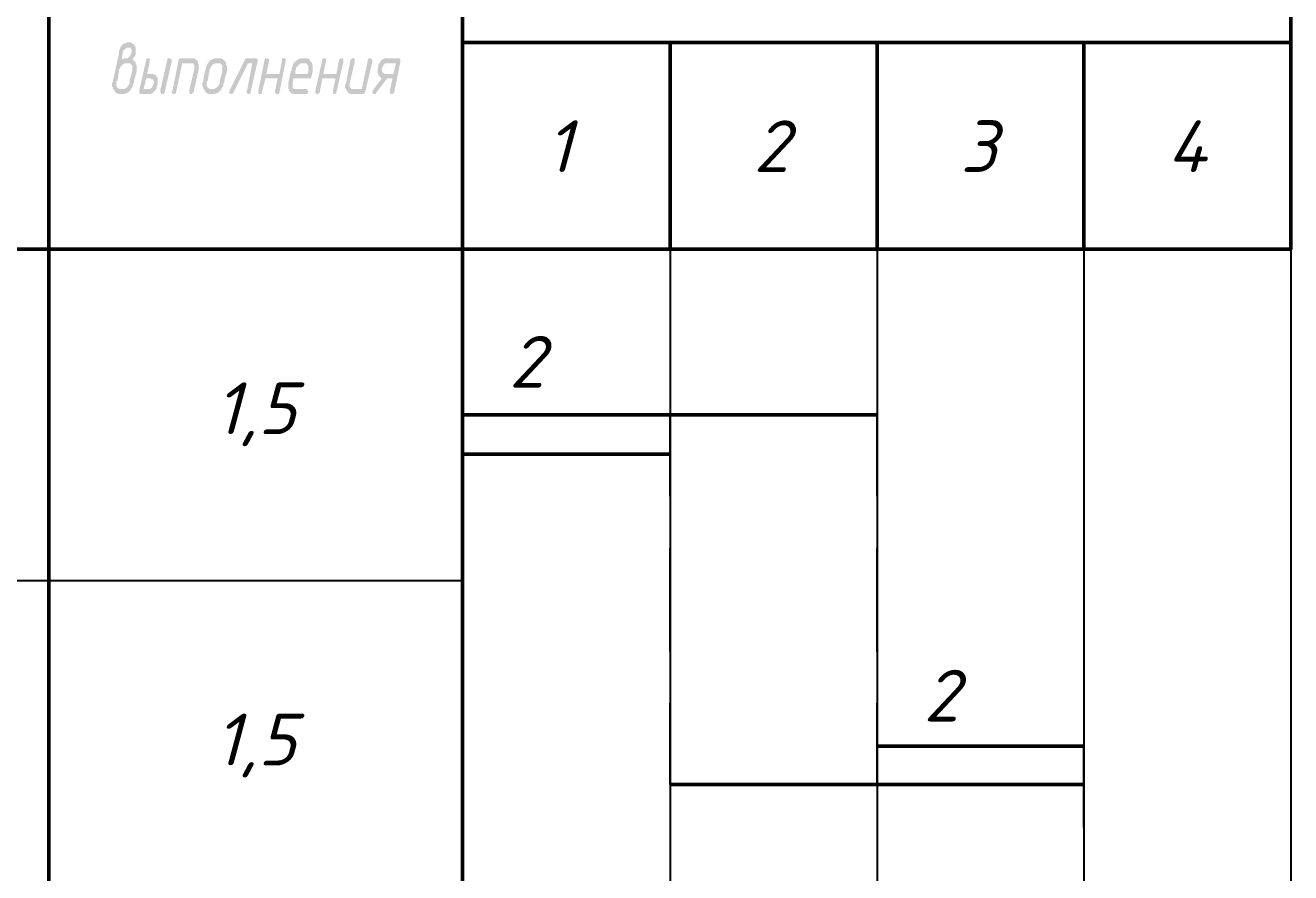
# Model space of a CAD drawing. Header units: millimetres. Extents: x 2279 to 5236, y 896 to 2828.
# Drawn here: x 4576.6 to 4637.7, y 2130.8 to 2171.7 of the extents above; entities that cross this region are included whole.
import ezdxf

# ---------------------------------------------------------------- set-up
doc = ezdxf.new("R2010")
doc.units = ezdxf.units.MM
for name, color, linetype in [('PDF _!!ОСНОВНАЯ', 7, 'Continuous'), ('PDF _!!ТОНКАЯ', 7, 'Continuous'), ('PDF _Текст', 7, 'Continuous')]:
    doc.layers.add(name, color=color, linetype=linetype)
doc.styles.add('PDF ISOCPEUR Italic', font='isocpeui.ttf')

msp = doc.modelspace()

# ---------------------------------------------------------------- hatches: boundary and pattern name
at = {"layer": 'PDF _!!ТОНКАЯ', "transparency": 33554559}
h = msp.add_hatch(color=256, dxfattribs=at)
h.paths.add_polyline_path([(4581.266, 2170.034), (4581.266, 2170.034), (4581.308, 2170.076), (4581.35, 2170.076), (4581.393, 2170.118), (4581.393, 2170.118), (4581.435, 2170.118), (4581.477, 2170.118), (4581.477, 2170.118), (4581.52, 2170.118), (4581.562, 2170.118), (4581.562, 2170.118), (4581.604, 2170.161), (4581.604, 2170.161), (4581.647, 2170.203), (4581.647, 2170.245), (4581.689, 2170.245), (4581.689, 2170.288), (4581.731, 2170.33), (4581.731, 2170.372), (4581.731, 2170.372), (4581.731, 2170.415), (4581.774, 2170.457), (4581.774, 2170.457), (4581.731, 2170.499), (4581.731, 2170.542), (4581.731, 2170.542), (4581.731, 2170.584), (4581.689, 2170.584), (4581.689, 2170.626), (4581.647, 2170.626), (4581.604, 2170.626), (4581.604, 2170.626), (4581.562, 2170.626), (4581.52, 2170.626), (4581.52, 2170.626), (4581.477, 2170.584), (4581.435, 2170.584), (4581.435, 2170.584), (4581.393, 2170.542), (4581.393, 2170.542), (4581.35, 2170.499), (4581.35, 2170.457), (4581.35, 2170.415), (4581.35, 2170.415), (4581.308, 2170.372)], flags=0)
h.paths.add_polyline_path([(4581.139, 2170.372), (4581.139, 2170.415), (4581.139, 2170.457), (4581.139, 2170.499), (4581.181, 2170.542), (4581.181, 2170.584), (4581.181, 2170.626), (4581.223, 2170.626), (4581.223, 2170.669), (4581.266, 2170.711), (4581.266, 2170.711), (4581.266, 2170.753), (4581.308, 2170.753), (4581.308, 2170.796), (4581.35, 2170.796), (4581.35, 2170.796), (4581.393, 2170.838), (4581.435, 2170.838), (4581.435, 2170.838), (4581.477, 2170.838), (4581.52, 2170.88), (4581.562, 2170.88), (4581.562, 2170.88), (4581.604, 2170.88), (4581.647, 2170.88), (4581.689, 2170.88), (4581.689, 2170.88), (4581.731, 2170.88), (4581.774, 2170.838), (4581.774, 2170.838), (4581.816, 2170.796), (4581.858, 2170.796), (4581.858, 2170.753), (4581.858, 2170.753), (4581.901, 2170.711), (4581.901, 2170.711), (4581.943, 2170.669), (4581.943, 2170.626), (4581.943, 2170.584), (4581.943, 2170.584), (4581.943, 2170.542), (4581.943, 2170.499), (4581.943, 2170.499), (4581.943, 2170.457), (4581.943, 2170.415), (4581.943, 2170.372), (4581.943, 2170.33), (4581.943, 2170.288), (4581.901, 2170.245), (4581.901, 2170.245), (4581.901, 2170.203), (4581.858, 2170.161), (4581.858, 2170.161), (4581.816, 2170.118), (4581.816, 2170.076), (4581.774, 2170.076), (4581.774, 2170.076), (4581.816, 2170.034), (4581.816, 2170.034), (4581.858, 2169.991), (4581.858, 2169.991), (4581.901, 2169.949), (4581.901, 2169.949), (4581.943, 2169.907), (4581.943, 2169.864), (4581.943, 2169.864), (4581.943, 2169.822), (4581.985, 2169.78), (4581.985, 2169.737), (4581.985, 2169.695), (4581.985, 2169.652), (4581.985, 2169.652), (4581.985, 2169.61), (4581.985, 2169.568), (4581.985, 2169.525), (4581.985, 2169.483), (4581.858, 2169.017), (4581.858, 2168.975), (4581.858, 2168.933), (4581.816, 2168.89), (4581.816, 2168.848), (4581.816, 2168.806), (4581.774, 2168.763), (4581.774, 2168.721), (4581.774, 2168.679), (4581.731, 2168.679), (4581.731, 2168.636), (4581.731, 2168.594), (4581.689, 2168.594), (4581.689, 2168.552), (4581.647, 2168.552), (4581.647, 2168.509), (4581.604, 2168.509), (4581.604, 2168.467), (4581.562, 2168.467), (4581.562, 2168.467), (4581.52, 2168.425), (4581.477, 2168.425), (4581.477, 2168.425), (4581.435, 2168.425), (4581.393, 2168.382), (4581.393, 2168.382), (4581.35, 2168.382), (4581.308, 2168.382), (4581.266, 2168.382), (4581.223, 2168.382), (4581.223, 2168.382), (4581.181, 2168.382), (4581.139, 2168.382), (4581.139, 2168.382), (4581.096, 2168.382), (4581.054, 2168.425), (4581.054, 2168.425), (4581.012, 2168.425), (4580.969, 2168.467), (4580.969, 2168.467), (4580.927, 2168.509), (4580.927, 2168.509), (4580.927, 2168.552), (4580.885, 2168.594), (4580.885, 2168.594), (4580.842, 2168.636), (4580.842, 2168.679), (4580.842, 2168.721), (4580.842, 2168.721), (4580.8, 2168.763), (4580.8, 2168.806), (4580.8, 2168.848), (4580.8, 2168.848), (4580.8, 2168.89), (4580.8, 2168.933), (4580.842, 2168.975), (4580.842, 2169.017)], flags=0)
h.paths.add_polyline_path([(4581.647, 2169.017), (4581.774, 2169.483), (4581.774, 2169.525), (4581.774, 2169.568), (4581.774, 2169.61), (4581.774, 2169.652), (4581.774, 2169.695), (4581.774, 2169.695), (4581.774, 2169.737), (4581.774, 2169.78), (4581.731, 2169.78), (4581.731, 2169.822), (4581.689, 2169.822), (4581.689, 2169.864), (4581.647, 2169.864), (4581.604, 2169.864), (4581.604, 2169.864), (4581.562, 2169.864), (4581.52, 2169.864), (4581.52, 2169.864), (4581.477, 2169.864), (4581.435, 2169.864), (4581.393, 2169.864), (4581.393, 2169.864), (4581.35, 2169.822), (4581.35, 2169.822), (4581.308, 2169.822), (4581.308, 2169.78), (4581.266, 2169.78), (4581.266, 2169.737), (4581.223, 2169.737), (4581.223, 2169.695), (4581.181, 2169.652), (4581.181, 2169.652), (4581.181, 2169.61), (4581.139, 2169.568), (4581.139, 2169.525), (4581.139, 2169.483), (4581.054, 2169.017), (4581.012, 2168.975), (4581.012, 2168.933), (4581.012, 2168.89), (4581.012, 2168.848), (4581.012, 2168.806), (4581.012, 2168.806), (4581.012, 2168.763), (4581.054, 2168.721), (4581.054, 2168.721), (4581.054, 2168.679), (4581.096, 2168.679), (4581.096, 2168.679), (4581.139, 2168.636), (4581.181, 2168.636), (4581.223, 2168.636), (4581.223, 2168.636), (4581.266, 2168.636), (4581.308, 2168.636), (4581.308, 2168.636), (4581.35, 2168.636), (4581.393, 2168.636), (4581.435, 2168.636), (4581.435, 2168.679), (4581.477, 2168.679), (4581.477, 2168.679), (4581.52, 2168.721), (4581.52, 2168.721), (4581.562, 2168.763), (4581.562, 2168.763), (4581.604, 2168.806), (4581.604, 2168.848), (4581.604, 2168.848), (4581.647, 2168.89), (4581.647, 2168.933), (4581.647, 2168.975), (4581.647, 2169.017)], flags=0)
h = msp.add_hatch(color=256, dxfattribs=at)
h.paths.add_polyline_path([(4582.197, 2168.382), (4582.197, 2168.382), (4582.155, 2168.382), (4582.155, 2168.425), (4582.112, 2168.425), (4582.112, 2168.467), (4582.112, 2168.509), (4582.112, 2168.552), (4582.112, 2168.552), (4582.451, 2170.034), (4582.451, 2170.076), (4582.451, 2170.076), (4582.493, 2170.118), (4582.493, 2170.118), (4582.536, 2170.118), (4582.578, 2170.118), (4582.578, 2170.118), (4582.62, 2170.076), (4582.62, 2170.076), (4582.62, 2170.034), (4582.62, 2169.991), (4582.62, 2169.949), (4582.62, 2169.949), (4582.493, 2169.356), (4582.705, 2169.356), (4582.747, 2169.356), (4582.747, 2169.356), (4582.79, 2169.356), (4582.832, 2169.356), (4582.832, 2169.314), (4582.874, 2169.314), (4582.917, 2169.314), (4582.917, 2169.271), (4582.917, 2169.271), (4582.959, 2169.229), (4582.959, 2169.187), (4583.001, 2169.187), (4583.001, 2169.144), (4583.001, 2169.102), (4583.001, 2169.06), (4583.001, 2169.017), (4583.001, 2168.975), (4583.001, 2168.975), (4583.001, 2168.933), (4583.001, 2168.89), (4583.001, 2168.89), (4583.001, 2168.848), (4583.001, 2168.806), (4582.959, 2168.763), (4582.959, 2168.721), (4582.959, 2168.679), (4582.959, 2168.636), (4582.917, 2168.594), (4582.917, 2168.594), (4582.874, 2168.552), (4582.874, 2168.552), (4582.832, 2168.509), (4582.832, 2168.509), (4582.832, 2168.467), (4582.79, 2168.467), (4582.747, 2168.425), (4582.747, 2168.425), (4582.705, 2168.425), (4582.705, 2168.425), (4582.663, 2168.382), (4582.62, 2168.382), (4582.578, 2168.382), (4582.578, 2168.382), (4582.536, 2168.382), (4582.493, 2168.382)], flags=0)
h.paths.add_polyline_path([(4582.663, 2169.144), (4582.451, 2169.144), (4582.324, 2168.636), (4582.536, 2168.636), (4582.578, 2168.636), (4582.62, 2168.636), (4582.62, 2168.636), (4582.663, 2168.636), (4582.663, 2168.679), (4582.705, 2168.679), (4582.747, 2168.721), (4582.747, 2168.721), (4582.747, 2168.763), (4582.79, 2168.806), (4582.79, 2168.806), (4582.79, 2168.848), (4582.79, 2168.89), (4582.832, 2168.89), (4582.832, 2168.933), (4582.832, 2168.975), (4582.832, 2169.017), (4582.79, 2169.017), (4582.79, 2169.06), (4582.79, 2169.102), (4582.747, 2169.102), (4582.747, 2169.102), (4582.705, 2169.102), (4582.663, 2169.144), (4582.663, 2169.144)], flags=0)
h.paths.add_polyline_path([(4583.467, 2170.034), (4583.467, 2170.076), (4583.509, 2170.076), (4583.509, 2170.118), (4583.552, 2170.118), (4583.552, 2170.118), (4583.594, 2170.118), (4583.636, 2170.118), (4583.636, 2170.076), (4583.636, 2170.076), (4583.679, 2170.034), (4583.679, 2169.991), (4583.679, 2169.949), (4583.679, 2169.949), (4583.34, 2168.467), (4583.34, 2168.425), (4583.298, 2168.425), (4583.298, 2168.382), (4583.255, 2168.382), (4583.255, 2168.382), (4583.213, 2168.382), (4583.171, 2168.382), (4583.171, 2168.425), (4583.171, 2168.425), (4583.128, 2168.467), (4583.128, 2168.509), (4583.128, 2168.552), (4583.128, 2168.552)], flags=0)
for points in [[(4584.017, 2170.034), (4584.017, 2170.076), (4584.06, 2170.076), (4584.06, 2170.118), (4584.102, 2170.118), (4584.102, 2170.118), (4584.652, 2170.118), (4584.695, 2170.118), (4584.737, 2170.118), (4584.737, 2170.118), (4584.779, 2170.118), (4584.822, 2170.076), (4584.822, 2170.076), (4584.864, 2170.034), (4584.906, 2170.034), (4584.906, 2170.034), (4584.906, 2169.991), (4584.949, 2169.949), (4584.949, 2169.907), (4584.949, 2169.907), (4584.949, 2169.864), (4584.991, 2169.822), (4584.991, 2169.78), (4584.991, 2169.737), (4584.991, 2169.737), (4584.991, 2169.695), (4584.991, 2169.652), (4584.991, 2169.61), (4584.737, 2168.467), (4584.695, 2168.425), (4584.695, 2168.425), (4584.652, 2168.382), (4584.652, 2168.382), (4584.61, 2168.382), (4584.61, 2168.382), (4584.568, 2168.382), (4584.568, 2168.425), (4584.525, 2168.425), (4584.525, 2168.467), (4584.525, 2168.509), (4584.525, 2168.552), (4584.525, 2168.552), (4584.779, 2169.61), (4584.779, 2169.652), (4584.779, 2169.695), (4584.779, 2169.737), (4584.779, 2169.737), (4584.779, 2169.78), (4584.737, 2169.822), (4584.737, 2169.822), (4584.737, 2169.864), (4584.695, 2169.864), (4584.652, 2169.864), (4584.61, 2169.864), (4584.61, 2169.864), (4584.187, 2169.864), (4583.89, 2168.467), (4583.89, 2168.425), (4583.848, 2168.425), (4583.848, 2168.382), (4583.806, 2168.382), (4583.806, 2168.382), (4583.763, 2168.382), (4583.763, 2168.382), (4583.721, 2168.425), (4583.721, 2168.425), (4583.679, 2168.467), (4583.679, 2168.509), (4583.721, 2168.552), (4583.721, 2168.552)], [(4587.701, 2170.118), (4587.743, 2170.118), (4587.785, 2170.118), (4587.785, 2170.076), (4587.828, 2170.076), (4587.828, 2170.034), (4587.828, 2169.991), (4587.828, 2169.949), (4587.828, 2169.949), (4587.489, 2168.467), (4587.489, 2168.425), (4587.447, 2168.425), (4587.447, 2168.382), (4587.404, 2168.382), (4587.404, 2168.382), (4587.362, 2168.382), (4587.362, 2168.382), (4587.32, 2168.425), (4587.32, 2168.425), (4587.32, 2168.467), (4587.277, 2168.509), (4587.32, 2168.552), (4587.32, 2168.552), (4587.574, 2169.864), (4587.362, 2169.864), (4586.642, 2168.425), (4586.642, 2168.425), (4586.6, 2168.382), (4586.6, 2168.382), (4586.558, 2168.382), (4586.558, 2168.382), (4586.515, 2168.382), (4586.515, 2168.425), (4586.473, 2168.425), (4586.473, 2168.467), (4586.473, 2168.509), (4586.473, 2168.552), (4586.473, 2168.552), (4587.235, 2170.076), (4587.235, 2170.076), (4587.277, 2170.118), (4587.277, 2170.118), (4587.32, 2170.118)], [(4588.801, 2169.144), (4588.209, 2169.144), (4588.039, 2168.467), (4588.039, 2168.425), (4588.039, 2168.425), (4587.997, 2168.382), (4587.955, 2168.382), (4587.955, 2168.382), (4587.912, 2168.382), (4587.912, 2168.382), (4587.87, 2168.425), (4587.87, 2168.425), (4587.87, 2168.467), (4587.87, 2168.509), (4587.87, 2168.552), (4587.87, 2168.552), (4588.166, 2170.034), (4588.166, 2170.076), (4588.209, 2170.076), (4588.209, 2170.118), (4588.251, 2170.118), (4588.251, 2170.118), (4588.293, 2170.118), (4588.336, 2170.118), (4588.336, 2170.076), (4588.378, 2170.076), (4588.378, 2170.034), (4588.378, 2169.991), (4588.378, 2169.949), (4588.378, 2169.949), (4588.251, 2169.356), (4588.886, 2169.356), (4589.013, 2170.034), (4589.013, 2170.076), (4589.013, 2170.076), (4589.055, 2170.118), (4589.098, 2170.118), (4589.098, 2170.118), (4589.14, 2170.118), (4589.14, 2170.118), (4589.182, 2170.076), (4589.182, 2170.076), (4589.182, 2170.034), (4589.182, 2169.991), (4589.182, 2169.949), (4589.182, 2169.949), (4588.886, 2168.467), (4588.886, 2168.425), (4588.844, 2168.425), (4588.844, 2168.382), (4588.801, 2168.382), (4588.801, 2168.382), (4588.759, 2168.382), (4588.717, 2168.382), (4588.717, 2168.425), (4588.674, 2168.425), (4588.674, 2168.467), (4588.674, 2168.509), (4588.674, 2168.552), (4588.674, 2168.552)], [(4591.595, 2169.144), (4590.96, 2169.144), (4590.833, 2168.467), (4590.791, 2168.425), (4590.791, 2168.425), (4590.749, 2168.382), (4590.749, 2168.382), (4590.706, 2168.382), (4590.706, 2168.382), (4590.664, 2168.382), (4590.664, 2168.425), (4590.622, 2168.425), (4590.622, 2168.467), (4590.622, 2168.509), (4590.622, 2168.552), (4590.622, 2168.552), (4590.96, 2170.034), (4590.96, 2170.076), (4590.96, 2170.076), (4591.003, 2170.118), (4591.003, 2170.118), (4591.045, 2170.118), (4591.087, 2170.118), (4591.087, 2170.118), (4591.13, 2170.076), (4591.13, 2170.076), (4591.13, 2170.034), (4591.13, 2169.991), (4591.13, 2169.949), (4591.13, 2169.949), (4591.003, 2169.356), (4591.638, 2169.356), (4591.765, 2170.034), (4591.807, 2170.076), (4591.807, 2170.076), (4591.807, 2170.118), (4591.849, 2170.118), (4591.892, 2170.118), (4591.892, 2170.118), (4591.934, 2170.118), (4591.934, 2170.076), (4591.976, 2170.076), (4591.976, 2170.034), (4591.976, 2169.991), (4591.976, 2169.949), (4591.976, 2169.949), (4591.638, 2168.467), (4591.638, 2168.425), (4591.638, 2168.425), (4591.595, 2168.382), (4591.553, 2168.382), (4591.553, 2168.382), (4591.511, 2168.382), (4591.511, 2168.382), (4591.468, 2168.425), (4591.468, 2168.425), (4591.468, 2168.467), (4591.468, 2168.509), (4591.468, 2168.552), (4591.468, 2168.552)], [(4593.162, 2170.034), (4593.162, 2170.076), (4593.204, 2170.076), (4593.204, 2170.118), (4593.246, 2170.118), (4593.246, 2170.118), (4593.289, 2170.118), (4593.331, 2170.118), (4593.331, 2170.076), (4593.331, 2170.076), (4593.373, 2170.034), (4593.373, 2169.991), (4593.373, 2169.949), (4593.373, 2169.949), (4593.035, 2168.509), (4593.035, 2168.467), (4592.992, 2168.425), (4592.992, 2168.425), (4592.992, 2168.382), (4592.95, 2168.382), (4592.908, 2168.382), (4592.908, 2168.382), (4592.4, 2168.382), (4592.357, 2168.382), (4592.315, 2168.382), (4592.315, 2168.382), (4592.273, 2168.425), (4592.23, 2168.425), (4592.23, 2168.425), (4592.188, 2168.467), (4592.188, 2168.467), (4592.188, 2168.509), (4592.146, 2168.509), (4592.146, 2168.552), (4592.103, 2168.594), (4592.103, 2168.636), (4592.103, 2168.636), (4592.061, 2168.679), (4592.061, 2168.721), (4592.061, 2168.763), (4592.061, 2168.763), (4592.061, 2168.806), (4592.061, 2168.848), (4592.103, 2168.89), (4592.315, 2170.034), (4592.357, 2170.076), (4592.357, 2170.076), (4592.4, 2170.118), (4592.4, 2170.118), (4592.442, 2170.118), (4592.442, 2170.118), (4592.484, 2170.118), (4592.527, 2170.076), (4592.527, 2170.076), (4592.527, 2170.034), (4592.527, 2169.991), (4592.527, 2169.949), (4592.527, 2169.949), (4592.273, 2168.89), (4592.273, 2168.848), (4592.273, 2168.806), (4592.273, 2168.806), (4592.273, 2168.763), (4592.273, 2168.721), (4592.315, 2168.679), (4592.315, 2168.679), (4592.357, 2168.636), (4592.357, 2168.636), (4592.4, 2168.636), (4592.442, 2168.636), (4592.442, 2168.636), (4592.865, 2168.636)]]:
    msp.add_hatch(color=256, dxfattribs=at).paths.add_polyline_path(points)
h = msp.add_hatch(color=256, dxfattribs=at)
h.paths.add_polyline_path([(4585.203, 2169.017), (4585.287, 2169.483), (4585.287, 2169.525), (4585.33, 2169.568), (4585.33, 2169.61), (4585.33, 2169.652), (4585.33, 2169.695), (4585.372, 2169.737), (4585.372, 2169.78), (4585.414, 2169.822), (4585.414, 2169.822), (4585.414, 2169.864), (4585.457, 2169.907), (4585.457, 2169.907), (4585.499, 2169.949), (4585.499, 2169.949), (4585.499, 2169.991), (4585.541, 2169.991), (4585.541, 2170.034), (4585.584, 2170.034), (4585.626, 2170.034), (4585.626, 2170.076), (4585.668, 2170.076), (4585.668, 2170.076), (4585.711, 2170.076), (4585.753, 2170.118), (4585.795, 2170.118), (4585.795, 2170.118), (4585.838, 2170.118), (4585.88, 2170.118), (4585.922, 2170.118), (4585.965, 2170.118), (4585.965, 2170.118), (4586.007, 2170.118), (4586.05, 2170.118), (4586.05, 2170.118), (4586.092, 2170.076), (4586.134, 2170.076), (4586.134, 2170.076), (4586.177, 2170.034), (4586.219, 2170.034), (4586.219, 2169.991), (4586.219, 2169.991), (4586.261, 2169.949), (4586.261, 2169.949), (4586.304, 2169.907), (4586.304, 2169.864), (4586.304, 2169.822), (4586.304, 2169.78), (4586.346, 2169.78), (4586.346, 2169.737), (4586.346, 2169.695), (4586.346, 2169.652), (4586.346, 2169.652), (4586.346, 2169.61), (4586.346, 2169.568), (4586.346, 2169.525), (4586.346, 2169.483), (4586.219, 2169.017), (4586.219, 2168.975), (4586.219, 2168.933), (4586.177, 2168.89), (4586.177, 2168.848), (4586.177, 2168.806), (4586.177, 2168.763), (4586.134, 2168.721), (4586.134, 2168.721), (4586.092, 2168.679), (4586.092, 2168.636), (4586.092, 2168.636), (4586.092, 2168.594), (4586.05, 2168.594), (4586.05, 2168.552), (4586.007, 2168.552), (4586.007, 2168.509), (4585.965, 2168.509), (4585.965, 2168.467), (4585.922, 2168.467), (4585.922, 2168.467), (4585.88, 2168.425), (4585.838, 2168.425), (4585.838, 2168.425), (4585.795, 2168.425), (4585.753, 2168.382), (4585.711, 2168.382), (4585.711, 2168.382), (4585.668, 2168.382), (4585.626, 2168.382), (4585.584, 2168.382), (4585.584, 2168.382), (4585.541, 2168.382), (4585.499, 2168.382), (4585.457, 2168.382), (4585.457, 2168.382), (4585.414, 2168.425), (4585.414, 2168.425), (4585.372, 2168.425), (4585.33, 2168.467), (4585.33, 2168.467), (4585.287, 2168.509), (4585.287, 2168.509), (4585.287, 2168.552), (4585.245, 2168.594), (4585.245, 2168.594), (4585.203, 2168.636), (4585.203, 2168.679), (4585.203, 2168.721), (4585.203, 2168.721), (4585.16, 2168.763), (4585.16, 2168.806), (4585.16, 2168.848), (4585.16, 2168.848), (4585.16, 2168.89), (4585.16, 2168.933), (4585.203, 2168.975), (4585.203, 2169.017)], flags=0)
h.paths.add_polyline_path([(4586.007, 2169.017), (4586.134, 2169.483), (4586.134, 2169.525), (4586.134, 2169.568), (4586.134, 2169.61), (4586.134, 2169.652), (4586.134, 2169.695), (4586.134, 2169.695), (4586.134, 2169.737), (4586.134, 2169.78), (4586.092, 2169.78), (4586.092, 2169.822), (4586.05, 2169.822), (4586.05, 2169.864), (4586.007, 2169.864), (4585.965, 2169.864), (4585.965, 2169.864), (4585.922, 2169.864), (4585.88, 2169.864), (4585.88, 2169.864), (4585.838, 2169.864), (4585.795, 2169.864), (4585.753, 2169.864), (4585.753, 2169.864), (4585.711, 2169.822), (4585.711, 2169.822), (4585.668, 2169.822), (4585.626, 2169.78), (4585.626, 2169.78), (4585.626, 2169.737), (4585.584, 2169.737), (4585.584, 2169.695), (4585.541, 2169.652), (4585.541, 2169.652), (4585.541, 2169.61), (4585.499, 2169.568), (4585.499, 2169.525), (4585.499, 2169.483), (4585.414, 2169.017), (4585.372, 2168.975), (4585.372, 2168.933), (4585.372, 2168.89), (4585.372, 2168.848), (4585.372, 2168.806), (4585.372, 2168.806), (4585.372, 2168.763), (4585.414, 2168.721), (4585.414, 2168.721), (4585.414, 2168.679), (4585.457, 2168.679), (4585.457, 2168.679), (4585.499, 2168.636), (4585.541, 2168.636), (4585.584, 2168.636), (4585.584, 2168.636), (4585.626, 2168.636), (4585.668, 2168.636), (4585.668, 2168.636), (4585.711, 2168.636), (4585.753, 2168.636), (4585.753, 2168.636), (4585.795, 2168.679), (4585.838, 2168.679), (4585.838, 2168.679), (4585.88, 2168.721), (4585.88, 2168.721), (4585.922, 2168.763), (4585.922, 2168.763), (4585.965, 2168.806), (4585.965, 2168.848), (4585.965, 2168.848), (4586.007, 2168.89), (4586.007, 2168.933), (4586.007, 2168.975), (4586.007, 2169.017)], flags=0)
h = msp.add_hatch(color=256, dxfattribs=at)
h.paths.add_polyline_path([(4590.283, 2169.483), (4590.283, 2169.525), (4590.283, 2169.568), (4590.283, 2169.61), (4590.283, 2169.652), (4590.283, 2169.695), (4590.283, 2169.695), (4590.283, 2169.737), (4590.283, 2169.78), (4590.241, 2169.78), (4590.241, 2169.822), (4590.198, 2169.822), (4590.198, 2169.864), (4590.156, 2169.864), (4590.156, 2169.864), (4590.114, 2169.864), (4590.071, 2169.864), (4590.029, 2169.864), (4590.029, 2169.864), (4589.987, 2169.864), (4589.944, 2169.864), (4589.944, 2169.864), (4589.902, 2169.864), (4589.86, 2169.822), (4589.86, 2169.822), (4589.817, 2169.822), (4589.817, 2169.78), (4589.775, 2169.78), (4589.775, 2169.737), (4589.733, 2169.737), (4589.733, 2169.695), (4589.69, 2169.652), (4589.69, 2169.652), (4589.69, 2169.61), (4589.69, 2169.568), (4589.648, 2169.525), (4589.648, 2169.483), (4589.648, 2169.356), (4590.241, 2169.356)], flags=0)
h.paths.add_polyline_path([(4590.495, 2169.483), (4590.41, 2169.144), (4589.563, 2169.144), (4589.521, 2168.89), (4589.521, 2168.848), (4589.521, 2168.806), (4589.521, 2168.806), (4589.521, 2168.763), (4589.521, 2168.721), (4589.521, 2168.679), (4589.563, 2168.679), (4589.563, 2168.636), (4589.606, 2168.636), (4589.606, 2168.636), (4589.648, 2168.636), (4589.69, 2168.636), (4590.156, 2168.636), (4590.198, 2168.636), (4590.241, 2168.594), (4590.241, 2168.594), (4590.241, 2168.552), (4590.283, 2168.552), (4590.283, 2168.509), (4590.283, 2168.467), (4590.241, 2168.425), (4590.241, 2168.425), (4590.198, 2168.382), (4590.198, 2168.382), (4590.156, 2168.382), (4589.606, 2168.382), (4589.606, 2168.382), (4589.563, 2168.382), (4589.521, 2168.382), (4589.521, 2168.425), (4589.479, 2168.425), (4589.436, 2168.425), (4589.436, 2168.467), (4589.394, 2168.467), (4589.394, 2168.509), (4589.394, 2168.509), (4589.352, 2168.552), (4589.352, 2168.594), (4589.309, 2168.636), (4589.309, 2168.636), (4589.309, 2168.679), (4589.309, 2168.721), (4589.309, 2168.763), (4589.309, 2168.763), (4589.309, 2168.806), (4589.309, 2168.848), (4589.309, 2168.89), (4589.436, 2169.483), (4589.479, 2169.525), (4589.479, 2169.568), (4589.479, 2169.61), (4589.479, 2169.652), (4589.521, 2169.695), (4589.521, 2169.737), (4589.521, 2169.78), (4589.563, 2169.822), (4589.563, 2169.822), (4589.563, 2169.864), (4589.606, 2169.907), (4589.606, 2169.907), (4589.648, 2169.949), (4589.648, 2169.949), (4589.69, 2169.991), (4589.69, 2169.991), (4589.733, 2170.034), (4589.733, 2170.034), (4589.775, 2170.034), (4589.775, 2170.076), (4589.817, 2170.076), (4589.86, 2170.076), (4589.86, 2170.076), (4589.902, 2170.118), (4589.944, 2170.118), (4589.944, 2170.118), (4589.987, 2170.118), (4590.029, 2170.118), (4590.071, 2170.118), (4590.114, 2170.118), (4590.114, 2170.118), (4590.156, 2170.118), (4590.198, 2170.118), (4590.241, 2170.118), (4590.241, 2170.076), (4590.283, 2170.076), (4590.325, 2170.076), (4590.325, 2170.034), (4590.368, 2170.034), (4590.368, 2169.991), (4590.368, 2169.991), (4590.41, 2169.949), (4590.41, 2169.949), (4590.452, 2169.907), (4590.452, 2169.864), (4590.452, 2169.822), (4590.495, 2169.78), (4590.495, 2169.78), (4590.495, 2169.737), (4590.495, 2169.695), (4590.495, 2169.652), (4590.495, 2169.652), (4590.495, 2169.61), (4590.495, 2169.568), (4590.495, 2169.525), (4590.495, 2169.483)], flags=0)
h = msp.add_hatch(color=256, dxfattribs=at)
h.paths.add_polyline_path([(4594.093, 2169.144), (4593.543, 2168.425), (4593.543, 2168.382), (4593.5, 2168.382), (4593.5, 2168.382), (4593.458, 2168.382), (4593.416, 2168.382), (4593.416, 2168.425), (4593.416, 2168.425), (4593.373, 2168.467), (4593.373, 2168.509), (4593.373, 2168.552), (4593.416, 2168.552), (4593.416, 2168.594), (4593.839, 2169.144), (4593.797, 2169.144), (4593.797, 2169.187), (4593.754, 2169.187), (4593.754, 2169.229), (4593.712, 2169.229), (4593.712, 2169.271), (4593.67, 2169.271), (4593.67, 2169.314), (4593.67, 2169.356), (4593.627, 2169.398), (4593.627, 2169.441), (4593.627, 2169.441), (4593.627, 2169.483), (4593.627, 2169.525), (4593.627, 2169.568), (4593.627, 2169.61), (4593.627, 2169.61), (4593.627, 2169.652), (4593.67, 2169.695), (4593.67, 2169.737), (4593.67, 2169.78), (4593.67, 2169.822), (4593.712, 2169.864), (4593.712, 2169.907), (4593.754, 2169.907), (4593.754, 2169.949), (4593.754, 2169.991), (4593.797, 2169.991), (4593.797, 2169.991), (4593.839, 2170.034), (4593.839, 2170.034), (4593.881, 2170.076), (4593.881, 2170.076), (4593.924, 2170.076), (4593.966, 2170.118), (4593.966, 2170.118), (4594.008, 2170.118), (4594.051, 2170.118), (4594.093, 2170.118), (4594.135, 2170.118), (4594.135, 2170.118), (4594.643, 2170.118), (4594.686, 2170.118), (4594.686, 2170.118), (4594.728, 2170.076), (4594.728, 2170.076), (4594.728, 2170.034), (4594.728, 2169.991), (4594.728, 2169.949), (4594.728, 2169.949), (4594.432, 2168.467), (4594.389, 2168.425), (4594.389, 2168.425), (4594.347, 2168.382), (4594.347, 2168.382), (4594.305, 2168.382), (4594.305, 2168.382), (4594.262, 2168.382), (4594.262, 2168.425), (4594.22, 2168.425), (4594.22, 2168.467), (4594.22, 2168.509), (4594.22, 2168.552), (4594.22, 2168.552), (4594.347, 2169.144)], flags=0)
h.paths.add_polyline_path([(4594.008, 2169.356), (4594.389, 2169.356), (4594.516, 2169.864), (4594.093, 2169.864), (4594.051, 2169.864), (4594.051, 2169.864), (4594.008, 2169.864), (4593.966, 2169.864), (4593.966, 2169.822), (4593.924, 2169.822), (4593.924, 2169.78), (4593.881, 2169.78), (4593.881, 2169.737), (4593.881, 2169.695), (4593.839, 2169.695), (4593.839, 2169.652), (4593.839, 2169.61), (4593.839, 2169.61), (4593.839, 2169.568), (4593.839, 2169.525), (4593.839, 2169.483), (4593.839, 2169.483), (4593.839, 2169.441), (4593.881, 2169.441), (4593.881, 2169.398), (4593.924, 2169.398), (4593.924, 2169.398), (4593.966, 2169.356), (4594.008, 2169.356)], flags=0)

# ---------------------------------------------------------------- linework, layer by layer
at = {"layer": 'PDF _!!ОСНОВНАЯ', "lineweight": 50}
for points in [[(4597.734, 2152.888), (4617.758, 2152.888)], [(4597.734, 2150.983), (4607.767, 2150.983)], [(4617.758, 2136.885), (4627.749, 2136.885)], [(4607.767, 2135.023), (4627.749, 2135.023)]]:
    msp.add_lwpolyline(points, dxfattribs=at)
at = {"layer": 'PDF _!!ТОНКАЯ', "lineweight": 50}
for points in [[(4637.74, 2049.083), (4340.762, 2049.083), (4340.762, 2190.862), (4637.74, 2190.862), (4637.74, 2160.889), (4340.762, 2160.889)], [(4577.752, 2190.862), (4577.752, 2049.083)], [(4597.734, 2190.862), (4597.734, 2049.083)], [(4597.734, 2170.88), (4637.74, 2170.88)], [(4607.767, 2170.88), (4607.767, 2160.889)], [(4617.758, 2170.88), (4617.758, 2160.889)], [(4627.749, 2170.88), (4627.749, 2160.889)]]:
    msp.add_lwpolyline(points, dxfattribs=at)
at = {"layer": 'PDF _!!ТОНКАЯ', "lineweight": 25}
for points in [[(4607.767, 2160.889), (4607.767, 2049.083)], [(4617.758, 2160.889), (4617.758, 2049.083)], [(4627.749, 2160.889), (4627.749, 2049.083)], [(4637.74, 2160.889), (4637.74, 2049.083)], [(4340.762, 2144.887), (4597.734, 2144.887)]]:
    msp.add_lwpolyline(points, dxfattribs=at)
at = {"layer": 'PDF _!!ТОНКАЯ', "lineweight": 30}
for points in [[(4607.767, 2148.951), (4607.767, 2152.888)], [(4617.758, 2148.951), (4617.758, 2152.888)], [(4607.767, 2141.458), (4607.767, 2146.453)], [(4617.758, 2141.458), (4617.758, 2146.453)], [(4607.767, 2135.023), (4607.767, 2138.96)], [(4617.758, 2135.023), (4617.758, 2138.96)], [(4627.749, 2132.948), (4627.749, 2136.885)]]:
    msp.add_lwpolyline(points, dxfattribs=at)

# ---------------------------------------------------------------- texts
at = {"layer": 'PDF _Текст', "attachment_point": 7, "style": 'PDF ISOCPEUR Italic'}
for s, insert, char_height in [('3', (4621.78, 2164.615), 2.5), ('4', (4631.771, 2164.615), 2.5), ('1', (4601.756, 2164.615), 2.5), ('2', (4611.789, 2164.615), 2.5), ('2', (4599.978, 2154.2), 2.5), ('1,5', (4585.753, 2151.372), 2.4999), ('2', (4620.002, 2138.071), 2.5), ('1,5', (4585.753, 2135.37), 2.4999)]:
    msp.add_mtext(s, dxfattribs=dict(at, insert=insert, char_height=char_height))

doc.saveas('drawing.dxf')
